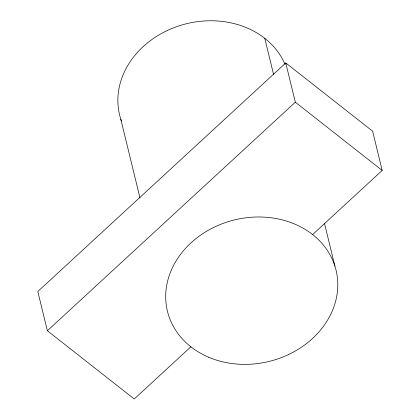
<?xml version="1.0" encoding="UTF-8"?>
<svg xmlns="http://www.w3.org/2000/svg" width="420" height="420" viewBox="0 0 420 420"><rect width="100%" height="100%" fill="white"/><g stroke="black" fill="none" stroke-linecap="round" stroke-linejoin="round"><path stroke-width="0.63" d="M312.622 234.57L382.19 170.436L372.624 131.192L285.757 62.948L37.81 291.506L47.376 330.75L134.243 399L190.874 346.794M47.376 330.75L295.328 102.191L285.757 62.948M295.328 102.191L382.19 170.436M324.461 223.288L334.866 265.976M264.784 38.346L273.614 74.571M120.792 119.17L140.002 197.978M121.396 120.965A86.761 72.844 -13.7 0 1 177.392 26.413A86.761 72.844 -13.7 0 1 285.038 64.397M208.682 357.247A86.761 72.844 -13.7 0 0 337.785 284.786A86.761 72.844 -13.7 0 0 208.766 230.013A86.761 72.844 -13.7 0 0 208.682 357.247"/></g></svg>
